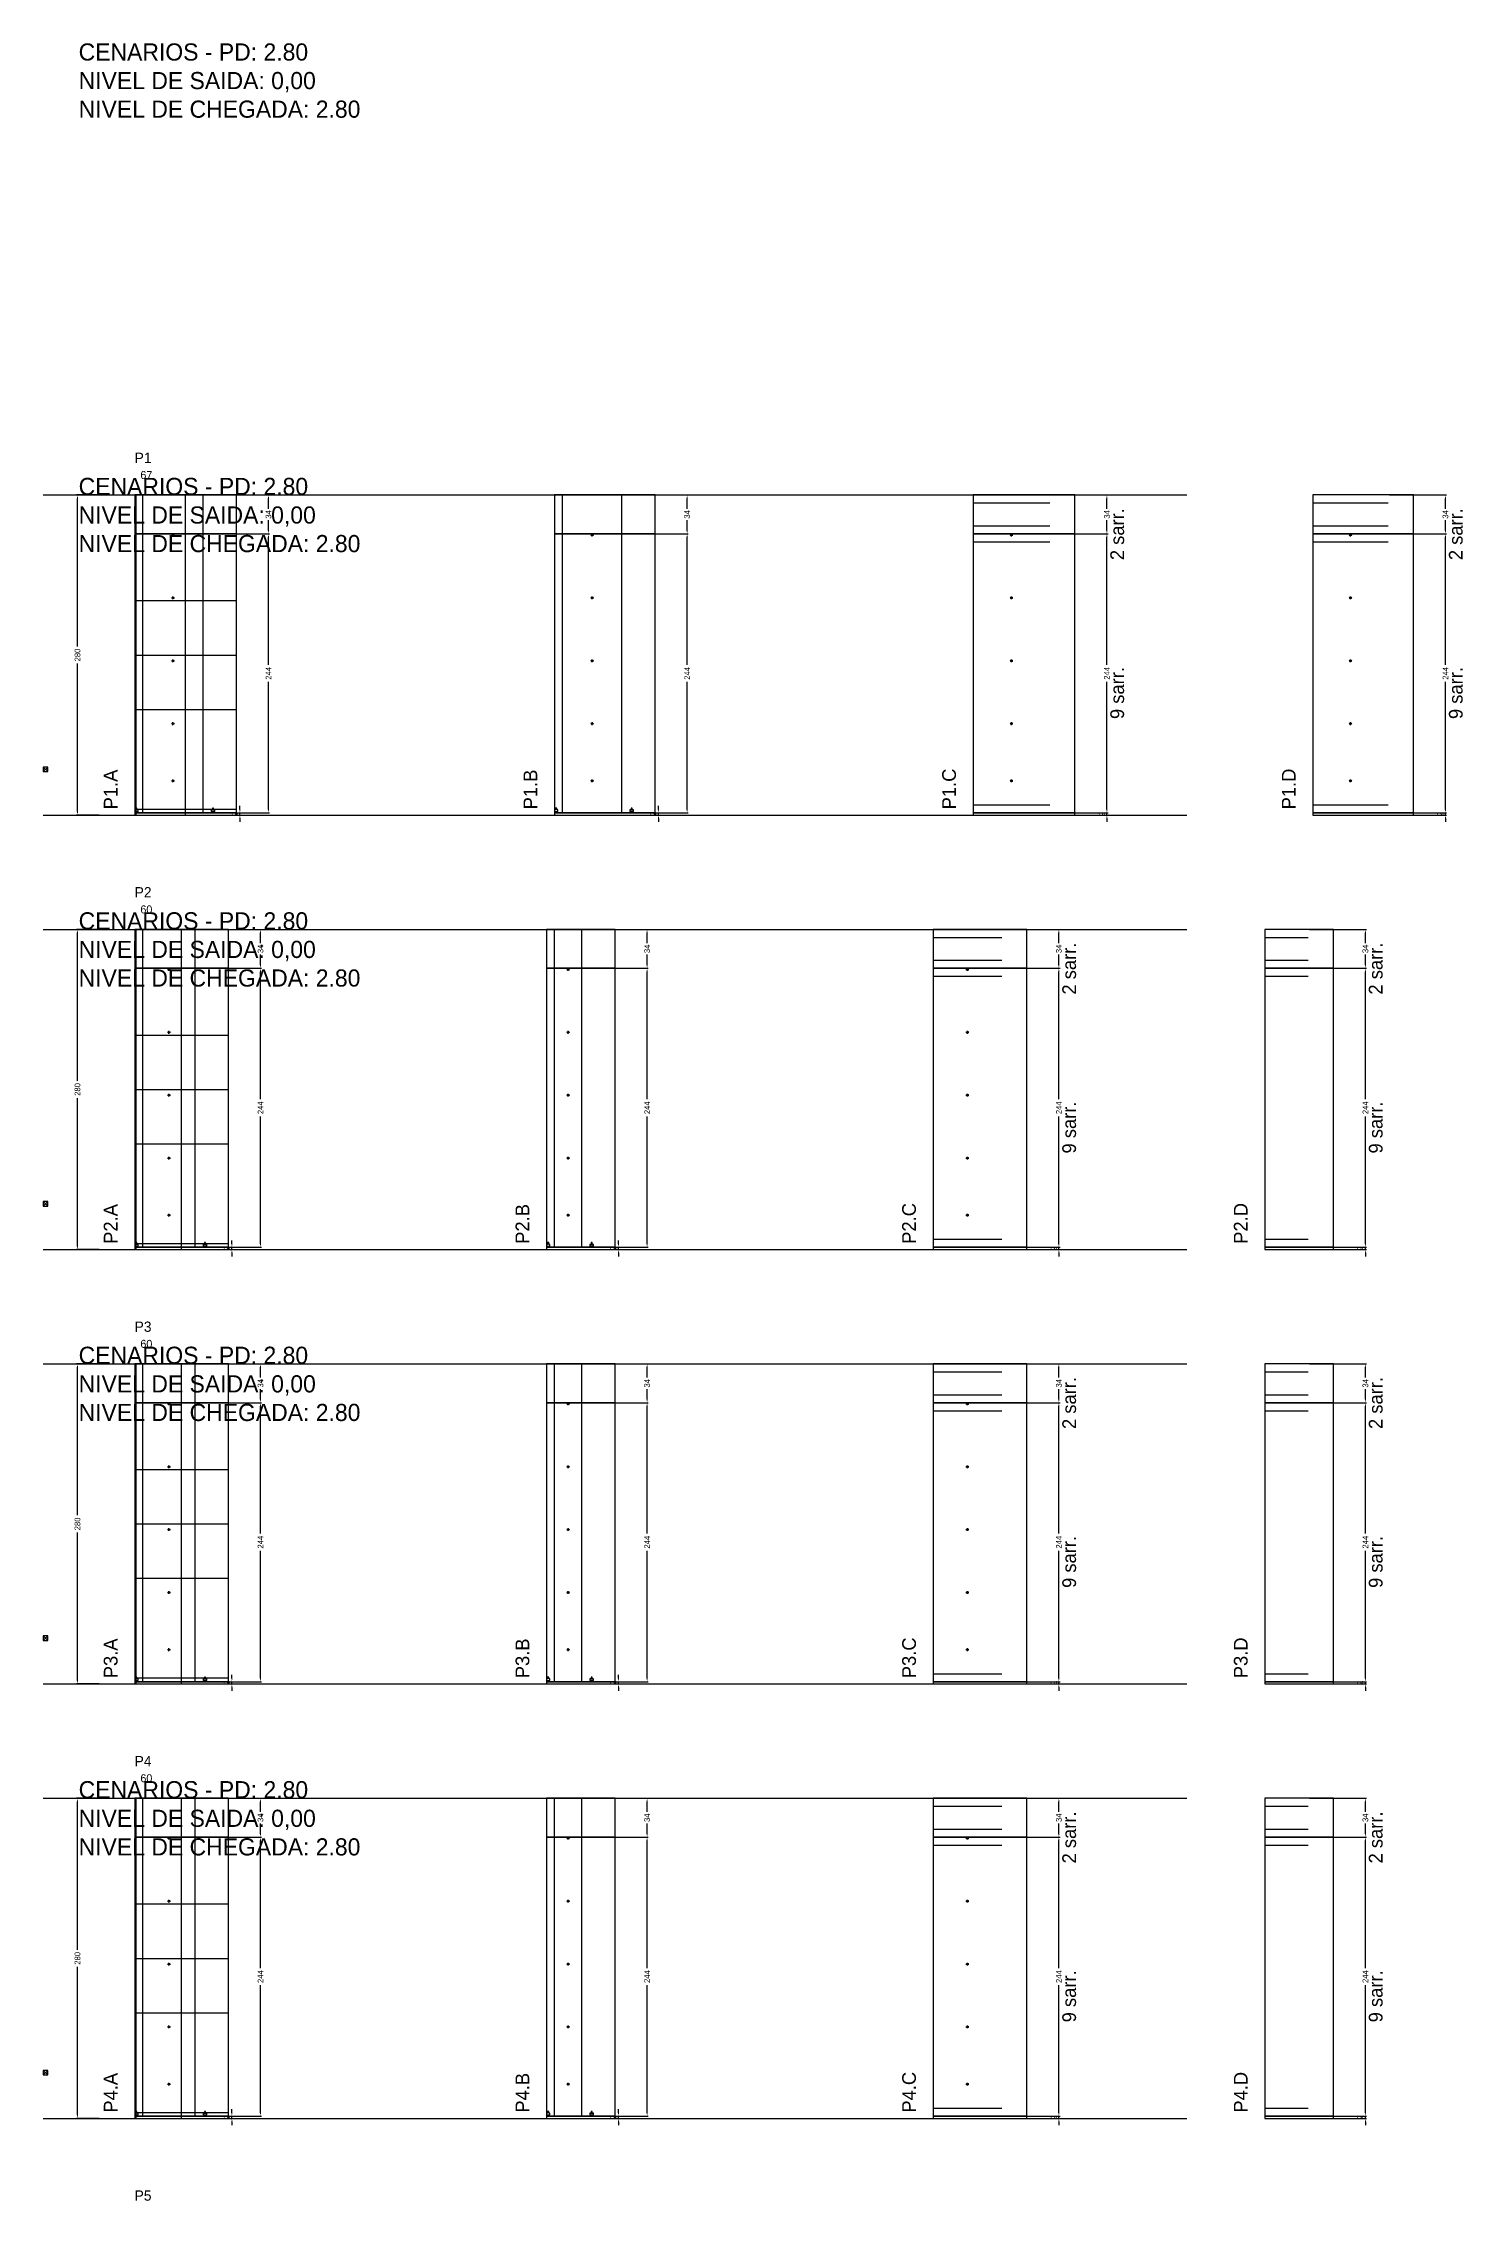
# Model space of a CAD drawing. Header units: centimetres. Extents: x -8500 to 4121, y -7606 to 295.
# Drawn here: x -7000 to -5759, y -1592 to 295 of the extents above; entities that cross this region are included whole.
import ezdxf

# ---------------------------------------------------------------- set-up
doc = ezdxf.new("R2010")
doc.units = ezdxf.units.CM
doc.linetypes.add('DASHED', pattern=[2, -2])
for name, color, linetype in [('CHAPA', 140, 'Continuous'), ('COTA', 241, 'Continuous'), ('COTAS FURACAO', 16, 'Continuous'), ('Madeira', 30, 'Continuous'), ('MEIO_PONT', 160, 'Continuous'), ('NOMENCLATURA', 7, 'Continuous'), ('Nível', 160, 'Continuous'), ('Painéis', 200, 'Continuous'), ('Perfil Metálico', 150, 'Continuous'), ('SARR_2.2x7', 40, 'Continuous'), ('SARRAFO DE PRESSAO', 200, 'Continuous'), ('texto', 7, 'Continuous'), ('TEXTO_GERAL', 7, 'Continuous')]:
    doc.layers.add(name, color=color, linetype=linetype)
doc.dimstyles.new('PAINEL-NOVA', dxfattribs={"dimtxt": 5, "dimasz": 3, "dimexe": 1, "dimexo": 1, "dimgap": 1, "dimtad": 1, "dimcen": 2.5, "dimazin": 3, "dimtfac": 1, "dimtmove": 0, "dimatfit": 3})

# ---------------------------------------------------------------- blocks, each defined once
blk = doc.blocks.new('_CLOSEDFILLED')
at = {"color": 0, "linetype": 'BYBLOCK'}
blk.add_solid([(-1, 0.16), (0, 0), (-1, -0.16)], dxfattribs=at)
blk = doc.blocks.new('*D1')
for p, q in [((-6951, -100), (-6971, -100)), ((-6970, -232.5), (-6970, -103)), ((-6970, -377), (-6970, -247.5)), ((-6951, -380), (-6971, -380))]:
    blk.add_line(p, q)
at = {"layer": 'Defpoints'}
for p in [(-6950, -100), (-6970, -380), (-6950, -380)]:
    blk.add_point(p, dxfattribs=at)
at = {"layer": 'COTA', "xscale": 3, "yscale": 3}
for p, rotation in [((-6970, -100), 90), ((-6970, -380), 270)]:
    blk.add_blockref('_CLOSEDFILLED', p, dxfattribs=dict(at, rotation=rotation))
at = {"layer": 'COTA', "insert": (-6970, -240), "char_height": 5, "attachment_point": 5, "rotation": 90}
blk.add_mtext('280', dxfattribs=at)
blk = doc.blocks.new('MULDURA')
at = {"layer": 'Paineis'}
for p, q in [((0, 0), (4, 4)), ((4, 0), (0, 4))]:
    blk.add_line(p, q, dxfattribs=at)
blk.add_lwpolyline([(0, 0), (4, 0), (4, 4), (0, 4)], close=True, dxfattribs=at)
blk = doc.blocks.new('*D3')
for p, q in [((-6852, -134), (-6802, -134)), ((-6803, -248.5), (-6803, -137)), ((-6803, -375), (-6803, -263.5)), ((-6852, -378), (-6802, -378))]:
    blk.add_line(p, q)
at = {"layer": 'Defpoints'}
for p in [(-6853, -134), (-6853, -378), (-6803, -378)]:
    blk.add_point(p, dxfattribs=at)
at = {"layer": 'COTA', "xscale": 3, "yscale": 3}
for p, rotation in [((-6803, -134), 90), ((-6803, -378), 270)]:
    blk.add_blockref('_CLOSEDFILLED', p, dxfattribs=dict(at, rotation=rotation))
at = {"layer": 'COTA', "insert": (-6803, -256), "char_height": 5, "attachment_point": 5, "rotation": 90}
blk.add_mtext('244', dxfattribs=at)
blk = doc.blocks.new('*D4')
for p, q in [((-6852, -100), (-6802, -100)), ((-6803, -112), (-6803, -103)), ((-6803, -131), (-6803, -122)), ((-6852, -134), (-6802, -134))]:
    blk.add_line(p, q)
at = {"layer": 'Defpoints'}
for p in [(-6853, -100), (-6853, -134), (-6803, -134)]:
    blk.add_point(p, dxfattribs=at)
at = {"layer": 'COTA', "xscale": 3, "yscale": 3}
for p, rotation in [((-6803, -100), 90), ((-6803, -134), 270)]:
    blk.add_blockref('_CLOSEDFILLED', p, dxfattribs=dict(at, rotation=rotation))
at = {"layer": 'COTA', "insert": (-6803, -117), "char_height": 5, "attachment_point": 5, "rotation": 90}
blk.add_mtext('34', dxfattribs=at)
blk = doc.blocks.new('SLIPTEE')
at = {"layer": 'Paineis'}
blk.add_lwpolyline([(0, 0), (3, 0), (3, 1.5), (2, 1.5), (2, 3), (1, 3), (1, 1.5), (0, 1.5)], close=True, dxfattribs=at)
blk = doc.blocks.new('SLIPTDD')
at = {"layer": 'Paineis'}
blk.add_line((0, 1.5), (3, 1.5), dxfattribs=at)
blk.add_lwpolyline([(0, 0), (3, 0), (3, 1.5), (2, 1.5), (2, 3), (1, 3), (1, 1.5), (0, 1.5)], close=True, dxfattribs=at)
blk = doc.blocks.new('furacao')
at = {"layer": 'COTAS FURACAO'}
for p, q in [((-1.2, 0), (1.2, 0)), ((0, -1.2), (0, 1.2))]:
    blk.add_line(p, q, dxfattribs=at)
blk.add_circle((0, 0), 0.8, dxfattribs=at)
blk = doc.blocks.new('*D6')
for p, q in [((-6486, -134), (-6436, -134)), ((-6437, -248.5), (-6437, -137)), ((-6437, -375), (-6437, -263.5)), ((-6486, -378), (-6436, -378))]:
    blk.add_line(p, q)
at = {"layer": 'Defpoints'}
for p in [(-6487, -134), (-6487, -378), (-6437, -378)]:
    blk.add_point(p, dxfattribs=at)
at = {"layer": 'COTA', "xscale": 3, "yscale": 3}
for p, rotation in [((-6437, -134), 90), ((-6437, -378), 270)]:
    blk.add_blockref('_CLOSEDFILLED', p, dxfattribs=dict(at, rotation=rotation))
at = {"layer": 'COTA', "insert": (-6437, -256), "char_height": 5, "attachment_point": 5, "rotation": 90}
blk.add_mtext('244', dxfattribs=at)
blk = doc.blocks.new('*D7')
for p, q in [((-6486, -100), (-6436, -100)), ((-6437, -112), (-6437, -103)), ((-6437, -131), (-6437, -122)), ((-6486, -134), (-6436, -134))]:
    blk.add_line(p, q)
at = {"layer": 'Defpoints'}
for p in [(-6487, -100), (-6487, -134), (-6437, -134)]:
    blk.add_point(p, dxfattribs=at)
at = {"layer": 'COTA', "xscale": 3, "yscale": 3}
for p, rotation in [((-6437, -100), 90), ((-6437, -134), 270)]:
    blk.add_blockref('_CLOSEDFILLED', p, dxfattribs=dict(at, rotation=rotation))
at = {"layer": 'COTA', "insert": (-6437, -117), "char_height": 5, "attachment_point": 5, "rotation": 90}
blk.add_mtext('34', dxfattribs=at)
blk = doc.blocks.new('*D9')
for p, q in [((-6119, -134), (-6069, -134)), ((-6070, -248.5), (-6070, -137)), ((-6070, -375), (-6070, -263.5)), ((-6119, -378), (-6069, -378))]:
    blk.add_line(p, q)
at = {"layer": 'Defpoints'}
for p in [(-6120, -134), (-6120, -378), (-6070, -378)]:
    blk.add_point(p, dxfattribs=at)
at = {"layer": 'COTA', "xscale": 3, "yscale": 3}
for p, rotation in [((-6070, -134), 90), ((-6070, -378), 270)]:
    blk.add_blockref('_CLOSEDFILLED', p, dxfattribs=dict(at, rotation=rotation))
at = {"layer": 'COTA', "insert": (-6070, -256), "char_height": 5, "attachment_point": 5, "rotation": 90}
blk.add_mtext('244', dxfattribs=at)
blk = doc.blocks.new('*D10')
for p, q in [((-6119, -100), (-6069, -100)), ((-6070, -112), (-6070, -103)), ((-6070, -131), (-6070, -122)), ((-6119, -134), (-6069, -134))]:
    blk.add_line(p, q)
at = {"layer": 'Defpoints'}
for p in [(-6120, -100), (-6120, -134), (-6070, -134)]:
    blk.add_point(p, dxfattribs=at)
at = {"layer": 'COTA', "xscale": 3, "yscale": 3}
for p, rotation in [((-6070, -100), 90), ((-6070, -134), 270)]:
    blk.add_blockref('_CLOSEDFILLED', p, dxfattribs=dict(at, rotation=rotation))
at = {"layer": 'COTA', "insert": (-6070, -117), "char_height": 5, "attachment_point": 5, "rotation": 90}
blk.add_mtext('34', dxfattribs=at)
blk = doc.blocks.new('*D12')
for p, q in [((-5823, -134), (-5773, -134)), ((-5774, -248.5), (-5774, -137)), ((-5774, -375), (-5774, -263.5)), ((-5823, -378), (-5773, -378))]:
    blk.add_line(p, q)
at = {"layer": 'Defpoints'}
for p in [(-5824, -134), (-5824, -378), (-5774, -378)]:
    blk.add_point(p, dxfattribs=at)
at = {"layer": 'COTA', "xscale": 3, "yscale": 3}
for p, rotation in [((-5774, -134), 90), ((-5774, -378), 270)]:
    blk.add_blockref('_CLOSEDFILLED', p, dxfattribs=dict(at, rotation=rotation))
at = {"layer": 'COTA', "insert": (-5774, -256), "char_height": 5, "attachment_point": 5, "rotation": 90}
blk.add_mtext('244', dxfattribs=at)
blk = doc.blocks.new('*D13')
for p, q in [((-5823, -100), (-5773, -100)), ((-5774, -112), (-5774, -103)), ((-5774, -131), (-5774, -122)), ((-5823, -134), (-5773, -134))]:
    blk.add_line(p, q)
at = {"layer": 'Defpoints'}
for p in [(-5824, -100), (-5824, -134), (-5774, -134)]:
    blk.add_point(p, dxfattribs=at)
at = {"layer": 'COTA', "xscale": 3, "yscale": 3}
for p, rotation in [((-5774, -100), 90), ((-5774, -134), 270)]:
    blk.add_blockref('_CLOSEDFILLED', p, dxfattribs=dict(at, rotation=rotation))
at = {"layer": 'COTA', "insert": (-5774, -117), "char_height": 5, "attachment_point": 5, "rotation": 90}
blk.add_mtext('34', dxfattribs=at)
blk = doc.blocks.new('*D27')
for p, q in [((-6951, -480), (-6971, -480)), ((-6970, -612.5), (-6970, -483)), ((-6970, -757), (-6970, -627.5)), ((-6951, -760), (-6971, -760))]:
    blk.add_line(p, q)
at = {"layer": 'Defpoints'}
for p in [(-6950, -480), (-6970, -760), (-6950, -760)]:
    blk.add_point(p, dxfattribs=at)
at = {"layer": 'COTA', "xscale": 3, "yscale": 3}
for p, rotation in [((-6970, -480), 90), ((-6970, -760), 270)]:
    blk.add_blockref('_CLOSEDFILLED', p, dxfattribs=dict(at, rotation=rotation))
at = {"layer": 'COTA', "insert": (-6970, -620), "char_height": 5, "attachment_point": 5, "rotation": 90}
blk.add_mtext('280', dxfattribs=at)
blk = doc.blocks.new('*D29')
for p, q in [((-6859, -514), (-6809, -514)), ((-6810, -628.5), (-6810, -517)), ((-6810, -755), (-6810, -643.5)), ((-6859, -758), (-6809, -758))]:
    blk.add_line(p, q)
at = {"layer": 'Defpoints'}
for p in [(-6860, -514), (-6860, -758), (-6810, -758)]:
    blk.add_point(p, dxfattribs=at)
at = {"layer": 'COTA', "xscale": 3, "yscale": 3}
for p, rotation in [((-6810, -514), 90), ((-6810, -758), 270)]:
    blk.add_blockref('_CLOSEDFILLED', p, dxfattribs=dict(at, rotation=rotation))
at = {"layer": 'COTA', "insert": (-6810, -636), "char_height": 5, "attachment_point": 5, "rotation": 90}
blk.add_mtext('244', dxfattribs=at)
blk = doc.blocks.new('*D30')
for p, q in [((-6859, -480), (-6809, -480)), ((-6810, -492), (-6810, -483)), ((-6810, -511), (-6810, -502)), ((-6859, -514), (-6809, -514))]:
    blk.add_line(p, q)
at = {"layer": 'Defpoints'}
for p in [(-6860, -480), (-6860, -514), (-6810, -514)]:
    blk.add_point(p, dxfattribs=at)
at = {"layer": 'COTA', "xscale": 3, "yscale": 3}
for p, rotation in [((-6810, -480), 90), ((-6810, -514), 270)]:
    blk.add_blockref('_CLOSEDFILLED', p, dxfattribs=dict(at, rotation=rotation))
at = {"layer": 'COTA', "insert": (-6810, -497), "char_height": 5, "attachment_point": 5, "rotation": 90}
blk.add_mtext('34', dxfattribs=at)
blk = doc.blocks.new('*D32')
for p, q in [((-6521, -514), (-6471, -514)), ((-6472, -628.5), (-6472, -517)), ((-6472, -755), (-6472, -643.5)), ((-6521, -758), (-6471, -758))]:
    blk.add_line(p, q)
at = {"layer": 'Defpoints'}
for p in [(-6522, -514), (-6522, -758), (-6472, -758)]:
    blk.add_point(p, dxfattribs=at)
at = {"layer": 'COTA', "xscale": 3, "yscale": 3}
for p, rotation in [((-6472, -514), 90), ((-6472, -758), 270)]:
    blk.add_blockref('_CLOSEDFILLED', p, dxfattribs=dict(at, rotation=rotation))
at = {"layer": 'COTA', "insert": (-6472, -636), "char_height": 5, "attachment_point": 5, "rotation": 90}
blk.add_mtext('244', dxfattribs=at)
blk = doc.blocks.new('*D33')
for p, q in [((-6521, -480), (-6471, -480)), ((-6472, -492), (-6472, -483)), ((-6472, -511), (-6472, -502)), ((-6521, -514), (-6471, -514))]:
    blk.add_line(p, q)
at = {"layer": 'Defpoints'}
for p in [(-6522, -480), (-6522, -514), (-6472, -514)]:
    blk.add_point(p, dxfattribs=at)
at = {"layer": 'COTA', "xscale": 3, "yscale": 3}
for p, rotation in [((-6472, -480), 90), ((-6472, -514), 270)]:
    blk.add_blockref('_CLOSEDFILLED', p, dxfattribs=dict(at, rotation=rotation))
at = {"layer": 'COTA', "insert": (-6472, -497), "char_height": 5, "attachment_point": 5, "rotation": 90}
blk.add_mtext('34', dxfattribs=at)
blk = doc.blocks.new('*D35')
for p, q in [((-6161, -514), (-6111, -514)), ((-6112, -628.5), (-6112, -517)), ((-6112, -755), (-6112, -643.5)), ((-6161, -758), (-6111, -758))]:
    blk.add_line(p, q)
at = {"layer": 'Defpoints'}
for p in [(-6162, -514), (-6162, -758), (-6112, -758)]:
    blk.add_point(p, dxfattribs=at)
at = {"layer": 'COTA', "xscale": 3, "yscale": 3}
for p, rotation in [((-6112, -514), 90), ((-6112, -758), 270)]:
    blk.add_blockref('_CLOSEDFILLED', p, dxfattribs=dict(at, rotation=rotation))
at = {"layer": 'COTA', "insert": (-6112, -636), "char_height": 5, "attachment_point": 5, "rotation": 90}
blk.add_mtext('244', dxfattribs=at)
blk = doc.blocks.new('*D36')
for p, q in [((-6161, -480), (-6111, -480)), ((-6112, -492), (-6112, -483)), ((-6112, -511), (-6112, -502)), ((-6161, -514), (-6111, -514))]:
    blk.add_line(p, q)
at = {"layer": 'Defpoints'}
for p in [(-6162, -480), (-6162, -514), (-6112, -514)]:
    blk.add_point(p, dxfattribs=at)
at = {"layer": 'COTA', "xscale": 3, "yscale": 3}
for p, rotation in [((-6112, -480), 90), ((-6112, -514), 270)]:
    blk.add_blockref('_CLOSEDFILLED', p, dxfattribs=dict(at, rotation=rotation))
at = {"layer": 'COTA', "insert": (-6112, -497), "char_height": 5, "attachment_point": 5, "rotation": 90}
blk.add_mtext('34', dxfattribs=at)
blk = doc.blocks.new('*D38')
for p, q in [((-5893, -514), (-5843, -514)), ((-5844, -628.5), (-5844, -517)), ((-5844, -755), (-5844, -643.5)), ((-5893, -758), (-5843, -758))]:
    blk.add_line(p, q)
at = {"layer": 'Defpoints'}
for p in [(-5894, -514), (-5894, -758), (-5844, -758)]:
    blk.add_point(p, dxfattribs=at)
at = {"layer": 'COTA', "xscale": 3, "yscale": 3}
for p, rotation in [((-5844, -514), 90), ((-5844, -758), 270)]:
    blk.add_blockref('_CLOSEDFILLED', p, dxfattribs=dict(at, rotation=rotation))
at = {"layer": 'COTA', "insert": (-5844, -636), "char_height": 5, "attachment_point": 5, "rotation": 90}
blk.add_mtext('244', dxfattribs=at)
blk = doc.blocks.new('*D39')
for p, q in [((-5893, -480), (-5843, -480)), ((-5844, -492), (-5844, -483)), ((-5844, -511), (-5844, -502)), ((-5893, -514), (-5843, -514))]:
    blk.add_line(p, q)
at = {"layer": 'Defpoints'}
for p in [(-5894, -480), (-5894, -514), (-5844, -514)]:
    blk.add_point(p, dxfattribs=at)
at = {"layer": 'COTA', "xscale": 3, "yscale": 3}
for p, rotation in [((-5844, -480), 90), ((-5844, -514), 270)]:
    blk.add_blockref('_CLOSEDFILLED', p, dxfattribs=dict(at, rotation=rotation))
at = {"layer": 'COTA', "insert": (-5844, -497), "char_height": 5, "attachment_point": 5, "rotation": 90}
blk.add_mtext('34', dxfattribs=at)
blk = doc.blocks.new('*D53')
for p, q in [((-6951, -860), (-6971, -860)), ((-6970, -992.5), (-6970, -863)), ((-6970, -1137), (-6970, -1007.5)), ((-6951, -1140), (-6971, -1140))]:
    blk.add_line(p, q)
at = {"layer": 'Defpoints'}
for p in [(-6950, -860), (-6970, -1140), (-6950, -1140)]:
    blk.add_point(p, dxfattribs=at)
at = {"layer": 'COTA', "xscale": 3, "yscale": 3}
for p, rotation in [((-6970, -860), 90), ((-6970, -1140), 270)]:
    blk.add_blockref('_CLOSEDFILLED', p, dxfattribs=dict(at, rotation=rotation))
at = {"layer": 'COTA', "insert": (-6970, -1000), "char_height": 5, "attachment_point": 5, "rotation": 90}
blk.add_mtext('280', dxfattribs=at)
blk = doc.blocks.new('*D55')
for p, q in [((-6859, -894), (-6809, -894)), ((-6810, -1008.5), (-6810, -897)), ((-6810, -1135), (-6810, -1023.5)), ((-6859, -1138), (-6809, -1138))]:
    blk.add_line(p, q)
at = {"layer": 'Defpoints'}
for p in [(-6860, -894), (-6860, -1138), (-6810, -1138)]:
    blk.add_point(p, dxfattribs=at)
at = {"layer": 'COTA', "xscale": 3, "yscale": 3}
for p, rotation in [((-6810, -894), 90), ((-6810, -1138), 270)]:
    blk.add_blockref('_CLOSEDFILLED', p, dxfattribs=dict(at, rotation=rotation))
at = {"layer": 'COTA', "insert": (-6810, -1016), "char_height": 5, "attachment_point": 5, "rotation": 90}
blk.add_mtext('244', dxfattribs=at)
blk = doc.blocks.new('*D56')
for p, q in [((-6859, -860), (-6809, -860)), ((-6810, -872), (-6810, -863)), ((-6810, -891), (-6810, -882)), ((-6859, -894), (-6809, -894))]:
    blk.add_line(p, q)
at = {"layer": 'Defpoints'}
for p in [(-6860, -860), (-6860, -894), (-6810, -894)]:
    blk.add_point(p, dxfattribs=at)
at = {"layer": 'COTA', "xscale": 3, "yscale": 3}
for p, rotation in [((-6810, -860), 90), ((-6810, -894), 270)]:
    blk.add_blockref('_CLOSEDFILLED', p, dxfattribs=dict(at, rotation=rotation))
at = {"layer": 'COTA', "insert": (-6810, -877), "char_height": 5, "attachment_point": 5, "rotation": 90}
blk.add_mtext('34', dxfattribs=at)
blk = doc.blocks.new('*D58')
for p, q in [((-6521, -894), (-6471, -894)), ((-6472, -1008.5), (-6472, -897)), ((-6472, -1135), (-6472, -1023.5)), ((-6521, -1138), (-6471, -1138))]:
    blk.add_line(p, q)
at = {"layer": 'Defpoints'}
for p in [(-6522, -894), (-6522, -1138), (-6472, -1138)]:
    blk.add_point(p, dxfattribs=at)
at = {"layer": 'COTA', "xscale": 3, "yscale": 3}
for p, rotation in [((-6472, -894), 90), ((-6472, -1138), 270)]:
    blk.add_blockref('_CLOSEDFILLED', p, dxfattribs=dict(at, rotation=rotation))
at = {"layer": 'COTA', "insert": (-6472, -1016), "char_height": 5, "attachment_point": 5, "rotation": 90}
blk.add_mtext('244', dxfattribs=at)
blk = doc.blocks.new('*D59')
for p, q in [((-6521, -860), (-6471, -860)), ((-6472, -872), (-6472, -863)), ((-6472, -891), (-6472, -882)), ((-6521, -894), (-6471, -894))]:
    blk.add_line(p, q)
at = {"layer": 'Defpoints'}
for p in [(-6522, -860), (-6522, -894), (-6472, -894)]:
    blk.add_point(p, dxfattribs=at)
at = {"layer": 'COTA', "xscale": 3, "yscale": 3}
for p, rotation in [((-6472, -860), 90), ((-6472, -894), 270)]:
    blk.add_blockref('_CLOSEDFILLED', p, dxfattribs=dict(at, rotation=rotation))
at = {"layer": 'COTA', "insert": (-6472, -877), "char_height": 5, "attachment_point": 5, "rotation": 90}
blk.add_mtext('34', dxfattribs=at)
blk = doc.blocks.new('*D61')
for p, q in [((-6161, -894), (-6111, -894)), ((-6112, -1008.5), (-6112, -897)), ((-6112, -1135), (-6112, -1023.5)), ((-6161, -1138), (-6111, -1138))]:
    blk.add_line(p, q)
at = {"layer": 'Defpoints'}
for p in [(-6162, -894), (-6162, -1138), (-6112, -1138)]:
    blk.add_point(p, dxfattribs=at)
at = {"layer": 'COTA', "xscale": 3, "yscale": 3}
for p, rotation in [((-6112, -894), 90), ((-6112, -1138), 270)]:
    blk.add_blockref('_CLOSEDFILLED', p, dxfattribs=dict(at, rotation=rotation))
at = {"layer": 'COTA', "insert": (-6112, -1016), "char_height": 5, "attachment_point": 5, "rotation": 90}
blk.add_mtext('244', dxfattribs=at)
blk = doc.blocks.new('*D62')
for p, q in [((-6161, -860), (-6111, -860)), ((-6112, -872), (-6112, -863)), ((-6112, -891), (-6112, -882)), ((-6161, -894), (-6111, -894))]:
    blk.add_line(p, q)
at = {"layer": 'Defpoints'}
for p in [(-6162, -860), (-6162, -894), (-6112, -894)]:
    blk.add_point(p, dxfattribs=at)
at = {"layer": 'COTA', "xscale": 3, "yscale": 3}
for p, rotation in [((-6112, -860), 90), ((-6112, -894), 270)]:
    blk.add_blockref('_CLOSEDFILLED', p, dxfattribs=dict(at, rotation=rotation))
at = {"layer": 'COTA', "insert": (-6112, -877), "char_height": 5, "attachment_point": 5, "rotation": 90}
blk.add_mtext('34', dxfattribs=at)
blk = doc.blocks.new('*D64')
for p, q in [((-5893, -894), (-5843, -894)), ((-5844, -1008.5), (-5844, -897)), ((-5844, -1135), (-5844, -1023.5)), ((-5893, -1138), (-5843, -1138))]:
    blk.add_line(p, q)
at = {"layer": 'Defpoints'}
for p in [(-5894, -894), (-5894, -1138), (-5844, -1138)]:
    blk.add_point(p, dxfattribs=at)
at = {"layer": 'COTA', "xscale": 3, "yscale": 3}
for p, rotation in [((-5844, -894), 90), ((-5844, -1138), 270)]:
    blk.add_blockref('_CLOSEDFILLED', p, dxfattribs=dict(at, rotation=rotation))
at = {"layer": 'COTA', "insert": (-5844, -1016), "char_height": 5, "attachment_point": 5, "rotation": 90}
blk.add_mtext('244', dxfattribs=at)
blk = doc.blocks.new('*D65')
for p, q in [((-5893, -860), (-5843, -860)), ((-5844, -872), (-5844, -863)), ((-5844, -891), (-5844, -882)), ((-5893, -894), (-5843, -894))]:
    blk.add_line(p, q)
at = {"layer": 'Defpoints'}
for p in [(-5894, -860), (-5894, -894), (-5844, -894)]:
    blk.add_point(p, dxfattribs=at)
at = {"layer": 'COTA', "xscale": 3, "yscale": 3}
for p, rotation in [((-5844, -860), 90), ((-5844, -894), 270)]:
    blk.add_blockref('_CLOSEDFILLED', p, dxfattribs=dict(at, rotation=rotation))
at = {"layer": 'COTA', "insert": (-5844, -877), "char_height": 5, "attachment_point": 5, "rotation": 90}
blk.add_mtext('34', dxfattribs=at)
blk = doc.blocks.new('*D79')
for p, q in [((-6951, -1240), (-6971, -1240)), ((-6970, -1372.5), (-6970, -1243)), ((-6970, -1517), (-6970, -1387.5)), ((-6951, -1520), (-6971, -1520))]:
    blk.add_line(p, q)
at = {"layer": 'Defpoints'}
for p in [(-6950, -1240), (-6970, -1520), (-6950, -1520)]:
    blk.add_point(p, dxfattribs=at)
at = {"layer": 'COTA', "xscale": 3, "yscale": 3}
for p, rotation in [((-6970, -1240), 90), ((-6970, -1520), 270)]:
    blk.add_blockref('_CLOSEDFILLED', p, dxfattribs=dict(at, rotation=rotation))
at = {"layer": 'COTA', "insert": (-6970, -1380), "char_height": 5, "attachment_point": 5, "rotation": 90}
blk.add_mtext('280', dxfattribs=at)
blk = doc.blocks.new('*D81')
for p, q in [((-6859, -1274), (-6809, -1274)), ((-6810, -1388.5), (-6810, -1277)), ((-6810, -1515), (-6810, -1403.5)), ((-6859, -1518), (-6809, -1518))]:
    blk.add_line(p, q)
at = {"layer": 'Defpoints'}
for p in [(-6860, -1274), (-6860, -1518), (-6810, -1518)]:
    blk.add_point(p, dxfattribs=at)
at = {"layer": 'COTA', "xscale": 3, "yscale": 3}
for p, rotation in [((-6810, -1274), 90), ((-6810, -1518), 270)]:
    blk.add_blockref('_CLOSEDFILLED', p, dxfattribs=dict(at, rotation=rotation))
at = {"layer": 'COTA', "insert": (-6810, -1396), "char_height": 5, "attachment_point": 5, "rotation": 90}
blk.add_mtext('244', dxfattribs=at)
blk = doc.blocks.new('*D82')
for p, q in [((-6859, -1240), (-6809, -1240)), ((-6810, -1252), (-6810, -1243)), ((-6810, -1271), (-6810, -1262)), ((-6859, -1274), (-6809, -1274))]:
    blk.add_line(p, q)
at = {"layer": 'Defpoints'}
for p in [(-6860, -1240), (-6860, -1274), (-6810, -1274)]:
    blk.add_point(p, dxfattribs=at)
at = {"layer": 'COTA', "xscale": 3, "yscale": 3}
for p, rotation in [((-6810, -1240), 90), ((-6810, -1274), 270)]:
    blk.add_blockref('_CLOSEDFILLED', p, dxfattribs=dict(at, rotation=rotation))
at = {"layer": 'COTA', "insert": (-6810, -1257), "char_height": 5, "attachment_point": 5, "rotation": 90}
blk.add_mtext('34', dxfattribs=at)
blk = doc.blocks.new('*D84')
for p, q in [((-6521, -1274), (-6471, -1274)), ((-6472, -1388.5), (-6472, -1277)), ((-6472, -1515), (-6472, -1403.5)), ((-6521, -1518), (-6471, -1518))]:
    blk.add_line(p, q)
at = {"layer": 'Defpoints'}
for p in [(-6522, -1274), (-6522, -1518), (-6472, -1518)]:
    blk.add_point(p, dxfattribs=at)
at = {"layer": 'COTA', "xscale": 3, "yscale": 3}
for p, rotation in [((-6472, -1274), 90), ((-6472, -1518), 270)]:
    blk.add_blockref('_CLOSEDFILLED', p, dxfattribs=dict(at, rotation=rotation))
at = {"layer": 'COTA', "insert": (-6472, -1396), "char_height": 5, "attachment_point": 5, "rotation": 90}
blk.add_mtext('244', dxfattribs=at)
blk = doc.blocks.new('*D85')
for p, q in [((-6521, -1240), (-6471, -1240)), ((-6472, -1252), (-6472, -1243)), ((-6472, -1271), (-6472, -1262)), ((-6521, -1274), (-6471, -1274))]:
    blk.add_line(p, q)
at = {"layer": 'Defpoints'}
for p in [(-6522, -1240), (-6522, -1274), (-6472, -1274)]:
    blk.add_point(p, dxfattribs=at)
at = {"layer": 'COTA', "xscale": 3, "yscale": 3}
for p, rotation in [((-6472, -1240), 90), ((-6472, -1274), 270)]:
    blk.add_blockref('_CLOSEDFILLED', p, dxfattribs=dict(at, rotation=rotation))
at = {"layer": 'COTA', "insert": (-6472, -1257), "char_height": 5, "attachment_point": 5, "rotation": 90}
blk.add_mtext('34', dxfattribs=at)
blk = doc.blocks.new('*D87')
for p, q in [((-6161, -1274), (-6111, -1274)), ((-6112, -1388.5), (-6112, -1277)), ((-6112, -1515), (-6112, -1403.5)), ((-6161, -1518), (-6111, -1518))]:
    blk.add_line(p, q)
at = {"layer": 'Defpoints'}
for p in [(-6162, -1274), (-6162, -1518), (-6112, -1518)]:
    blk.add_point(p, dxfattribs=at)
at = {"layer": 'COTA', "xscale": 3, "yscale": 3}
for p, rotation in [((-6112, -1274), 90), ((-6112, -1518), 270)]:
    blk.add_blockref('_CLOSEDFILLED', p, dxfattribs=dict(at, rotation=rotation))
at = {"layer": 'COTA', "insert": (-6112, -1396), "char_height": 5, "attachment_point": 5, "rotation": 90}
blk.add_mtext('244', dxfattribs=at)
blk = doc.blocks.new('*D88')
for p, q in [((-6161, -1240), (-6111, -1240)), ((-6112, -1252), (-6112, -1243)), ((-6112, -1271), (-6112, -1262)), ((-6161, -1274), (-6111, -1274))]:
    blk.add_line(p, q)
at = {"layer": 'Defpoints'}
for p in [(-6162, -1240), (-6162, -1274), (-6112, -1274)]:
    blk.add_point(p, dxfattribs=at)
at = {"layer": 'COTA', "xscale": 3, "yscale": 3}
for p, rotation in [((-6112, -1240), 90), ((-6112, -1274), 270)]:
    blk.add_blockref('_CLOSEDFILLED', p, dxfattribs=dict(at, rotation=rotation))
at = {"layer": 'COTA', "insert": (-6112, -1257), "char_height": 5, "attachment_point": 5, "rotation": 90}
blk.add_mtext('34', dxfattribs=at)
blk = doc.blocks.new('*D90')
for p, q in [((-5893, -1274), (-5843, -1274)), ((-5844, -1388.5), (-5844, -1277)), ((-5844, -1515), (-5844, -1403.5)), ((-5893, -1518), (-5843, -1518))]:
    blk.add_line(p, q)
at = {"layer": 'Defpoints'}
for p in [(-5894, -1274), (-5894, -1518), (-5844, -1518)]:
    blk.add_point(p, dxfattribs=at)
at = {"layer": 'COTA', "xscale": 3, "yscale": 3}
for p, rotation in [((-5844, -1274), 90), ((-5844, -1518), 270)]:
    blk.add_blockref('_CLOSEDFILLED', p, dxfattribs=dict(at, rotation=rotation))
at = {"layer": 'COTA', "insert": (-5844, -1396), "char_height": 5, "attachment_point": 5, "rotation": 90}
blk.add_mtext('244', dxfattribs=at)
blk = doc.blocks.new('*D91')
for p, q in [((-5893, -1240), (-5843, -1240)), ((-5844, -1252), (-5844, -1243)), ((-5844, -1271), (-5844, -1262)), ((-5893, -1274), (-5843, -1274))]:
    blk.add_line(p, q)
at = {"layer": 'Defpoints'}
for p in [(-5894, -1240), (-5894, -1274), (-5844, -1274)]:
    blk.add_point(p, dxfattribs=at)
at = {"layer": 'COTA', "xscale": 3, "yscale": 3}
for p, rotation in [((-5844, -1240), 90), ((-5844, -1274), 270)]:
    blk.add_blockref('_CLOSEDFILLED', p, dxfattribs=dict(at, rotation=rotation))
at = {"layer": 'COTA', "insert": (-5844, -1257), "char_height": 5, "attachment_point": 5, "rotation": 90}
blk.add_mtext('34', dxfattribs=at)

msp = doc.modelspace()

# ---------------------------------------------------------------- linework, layer by layer
at = {"layer": 'CHAPA'}
for points in [[(-6920, -380), (-6918.8, -380), (-6918.8, -100), (-6920, -100)], [(-6920, -760), (-6918.8, -760), (-6918.8, -480), (-6920, -480)], [(-6920, -1140), (-6918.8, -1140), (-6918.8, -860), (-6920, -860)], [(-6920, -1520), (-6918.8, -1520), (-6918.8, -1240), (-6920, -1240)]]:
    msp.add_lwpolyline(points, close=True, dxfattribs=at)
at = {"layer": 'Madeira'}
for points in [[(-6920, -192.4), (-6831, -192.4)], [(-6920, -287.6), (-6831, -287.6)], [(-6920, -572.4), (-6838, -572.4)], [(-6920, -667.6), (-6838, -667.6)], [(-6920, -952.4), (-6838, -952.4)], [(-6920, -1047.6), (-6838, -1047.6)], [(-6920, -1332.4), (-6838, -1332.4)], [(-6920, -1427.6), (-6838, -1427.6)]]:
    msp.add_lwpolyline(points, dxfattribs=at)
at = {"layer": 'MEIO_PONT'}
for points in [[(-6920, -240), (-6831, -240)], [(-6920, -620), (-6838, -620)], [(-6920, -1000), (-6838, -1000)], [(-6920, -1380), (-6838, -1380)]]:
    msp.add_lwpolyline(points, dxfattribs=at)
at = {"layer": 'Nível', "linetype": 'DASHED'}
for points in [[(-7000, -100), (-6000, -100)], [(-7000, -380), (-6000, -380)], [(-7000, -480), (-6000, -480)], [(-7000, -760), (-6000, -760)], [(-7000, -860), (-6000, -860)], [(-7000, -1140), (-6000, -1140)], [(-7000, -1240), (-6000, -1240)], [(-7000, -1520), (-6000, -1520)]]:
    msp.add_lwpolyline(points, dxfattribs=at)
at = {"layer": 'Painéis'}
for points in [[(-6920, -134), (-6831, -134), (-6831, -100), (-6920, -100)], [(-6920, -380), (-6831, -380), (-6831, -100), (-6920, -100)], [(-6553, -134), (-6465, -134), (-6465, -100), (-6553, -100)], [(-6187, -134), (-6098, -134), (-6098, -100), (-6187, -100)], [(-5890, -134), (-5802, -134), (-5802, -100), (-5890, -100)], [(-6920, -378), (-6831, -378), (-6831, -134), (-6920, -134)], [(-6553, -378), (-6465, -378), (-6465, -134), (-6553, -134)], [(-6187, -378), (-6098, -378), (-6098, -134), (-6187, -134)], [(-5890, -378), (-5802, -378), (-5802, -134), (-5890, -134)], [(-6920, -380), (-6831, -380), (-6831, -378), (-6920, -378)], [(-6553, -380), (-6465, -380), (-6465, -378), (-6553, -378)], [(-6187, -380), (-6098, -380), (-6098, -378), (-6187, -378)], [(-5890, -380), (-5802, -380), (-5802, -378), (-5890, -378)], [(-6920, -514), (-6838, -514), (-6838, -480), (-6920, -480)], [(-6920, -760), (-6838, -760), (-6838, -480), (-6920, -480)], [(-6560, -514), (-6500, -514), (-6500, -480), (-6560, -480)], [(-6222, -514), (-6140, -514), (-6140, -480), (-6222, -480)], [(-5932, -514), (-5872, -514), (-5872, -480), (-5932, -480)], [(-6920, -758), (-6838, -758), (-6838, -514), (-6920, -514)], [(-6560, -758), (-6500, -758), (-6500, -514), (-6560, -514)], [(-6222, -758), (-6140, -758), (-6140, -514), (-6222, -514)], [(-5932, -758), (-5872, -758), (-5872, -514), (-5932, -514)], [(-6920, -760), (-6838, -760), (-6838, -758), (-6920, -758)], [(-6560, -760), (-6500, -760), (-6500, -758), (-6560, -758)], [(-6222, -760), (-6140, -760), (-6140, -758), (-6222, -758)], [(-5932, -760), (-5872, -760), (-5872, -758), (-5932, -758)], [(-6920, -894), (-6838, -894), (-6838, -860), (-6920, -860)], [(-6920, -1140), (-6838, -1140), (-6838, -860), (-6920, -860)], [(-6560, -894), (-6500, -894), (-6500, -860), (-6560, -860)], [(-6222, -894), (-6140, -894), (-6140, -860), (-6222, -860)], [(-5932, -894), (-5872, -894), (-5872, -860), (-5932, -860)], [(-6920, -1138), (-6838, -1138), (-6838, -894), (-6920, -894)], [(-6560, -1138), (-6500, -1138), (-6500, -894), (-6560, -894)], [(-6222, -1138), (-6140, -1138), (-6140, -894), (-6222, -894)], [(-5932, -1138), (-5872, -1138), (-5872, -894), (-5932, -894)], [(-6920, -1140), (-6838, -1140), (-6838, -1138), (-6920, -1138)], [(-6560, -1140), (-6500, -1140), (-6500, -1138), (-6560, -1138)], [(-6222, -1140), (-6140, -1140), (-6140, -1138), (-6222, -1138)], [(-5932, -1140), (-5872, -1140), (-5872, -1138), (-5932, -1138)], [(-6920, -1274), (-6838, -1274), (-6838, -1240), (-6920, -1240)], [(-6920, -1520), (-6838, -1520), (-6838, -1240), (-6920, -1240)], [(-6560, -1274), (-6500, -1274), (-6500, -1240), (-6560, -1240)], [(-6222, -1274), (-6140, -1274), (-6140, -1240), (-6222, -1240)], [(-5932, -1274), (-5872, -1274), (-5872, -1240), (-5932, -1240)], [(-6920, -1518), (-6838, -1518), (-6838, -1274), (-6920, -1274)], [(-6560, -1518), (-6500, -1518), (-6500, -1274), (-6560, -1274)], [(-6222, -1518), (-6140, -1518), (-6140, -1274), (-6222, -1274)], [(-5932, -1518), (-5872, -1518), (-5872, -1274), (-5932, -1274)], [(-6920, -1520), (-6838, -1520), (-6838, -1518), (-6920, -1518)], [(-6560, -1520), (-6500, -1520), (-6500, -1518), (-6560, -1518)], [(-6222, -1520), (-6140, -1520), (-6140, -1518), (-6222, -1518)], [(-5932, -1520), (-5872, -1520), (-5872, -1518), (-5932, -1518)]]:
    msp.add_lwpolyline(points, close=True, dxfattribs=at)
at = {"layer": 'Perfil Metálico'}
for p, q in [((-6875.5, -380), (-6875.5, -100)), ((-6879, -760), (-6879, -480)), ((-6879, -1140), (-6879, -860)), ((-6879, -1520), (-6879, -1240))]:
    msp.add_line(p, q, dxfattribs=at)
at = {"layer": 'SARR_2.2x7'}
for points in [[(-6913, -134), (-6913, -100)], [(-6860, -134), (-6860, -100)], [(-6546, -134), (-6546, -100)], [(-6494, -134), (-6494, -100)], [(-6187, -107), (-6120, -107)], [(-5890, -107), (-5824, -107)], [(-6187, -127), (-6120, -127)], [(-5890, -127), (-5824, -127)], [(-6187, -141), (-6120, -141)], [(-5890, -141), (-5824, -141)], [(-6187, -371), (-6120, -371)], [(-5890, -371), (-5824, -371)], [(-6913, -514), (-6913, -480)], [(-6867, -514), (-6867, -480)], [(-6553, -514), (-6553, -480)], [(-6529, -514), (-6529, -480)], [(-6222, -487), (-6162, -487)], [(-5932, -487), (-5894, -487)], [(-6222, -507), (-6162, -507)], [(-5932, -507), (-5894, -507)], [(-6222, -521), (-6162, -521)], [(-5932, -521), (-5894, -521)], [(-6222, -751), (-6162, -751)], [(-5932, -751), (-5894, -751)], [(-6913, -894), (-6913, -860)], [(-6867, -894), (-6867, -860)], [(-6553, -894), (-6553, -860)], [(-6529, -894), (-6529, -860)], [(-6222, -867), (-6162, -867)], [(-5932, -867), (-5894, -867)], [(-6222, -887), (-6162, -887)], [(-5932, -887), (-5894, -887)], [(-6222, -901), (-6162, -901)], [(-5932, -901), (-5894, -901)], [(-6222, -1131), (-6162, -1131)], [(-5932, -1131), (-5894, -1131)], [(-6913, -1274), (-6913, -1240)], [(-6867, -1274), (-6867, -1240)], [(-6553, -1274), (-6553, -1240)], [(-6529, -1274), (-6529, -1240)], [(-6222, -1247), (-6162, -1247)], [(-5932, -1247), (-5894, -1247)], [(-6222, -1267), (-6162, -1267)], [(-6222, -1281), (-6162, -1281)], [(-5932, -1267), (-5894, -1267)], [(-5932, -1281), (-5894, -1281)], [(-6222, -1511), (-6162, -1511)], [(-5932, -1511), (-5894, -1511)]]:
    msp.add_lwpolyline(points, dxfattribs=at)
at = {"layer": 'SARR_2.2x7', "linetype": 'DASHED'}
for points in [[(-6913, -378), (-6913, -134)], [(-6860, -378), (-6860, -134)], [(-6546, -378), (-6546, -134)], [(-6494, -378), (-6494, -134)], [(-6913, -758), (-6913, -514)], [(-6867, -758), (-6867, -514)], [(-6553, -758), (-6553, -514)], [(-6529, -758), (-6529, -514)], [(-6913, -1138), (-6913, -894)], [(-6867, -1138), (-6867, -894)], [(-6553, -1138), (-6553, -894)], [(-6529, -1138), (-6529, -894)], [(-6913, -1518), (-6913, -1274)], [(-6867, -1518), (-6867, -1274)], [(-6553, -1518), (-6553, -1274)], [(-6529, -1518), (-6529, -1274)]]:
    msp.add_lwpolyline(points, dxfattribs=at)
at = {"layer": 'SARRAFO DE PRESSAO'}
for points in [[(-6920, -380), (-6831, -380), (-6831, -375), (-6920, -375)], [(-6920, -760), (-6838, -760), (-6838, -755), (-6920, -755)], [(-6920, -1140), (-6838, -1140), (-6838, -1135), (-6920, -1135)], [(-6920, -1520), (-6838, -1520), (-6838, -1515), (-6920, -1515)]]:
    msp.add_lwpolyline(points, close=True, dxfattribs=at)

# ---------------------------------------------------------------- block references
at = {"layer": 'COTA'}
for name, p in [('furacao', (-6886.5, -135)), ('furacao', (-6520, -135)), ('furacao', (-6153.5, -135)), ('furacao', (-5857, -135)), ('furacao', (-6886.5, -190)), ('furacao', (-6520, -190)), ('furacao', (-6153.5, -190)), ('furacao', (-5857, -190)), ('furacao', (-6886.5, -245)), ('furacao', (-6520, -245)), ('furacao', (-6153.5, -245)), ('furacao', (-5857, -245)), ('furacao', (-6886.5, -300)), ('furacao', (-6520, -300)), ('furacao', (-6153.5, -300)), ('furacao', (-5857, -300)), ('MULDURA', (-7000, -342)), ('furacao', (-6886.5, -350)), ('furacao', (-6520, -350)), ('furacao', (-6153.5, -350)), ('furacao', (-5857, -350)), ('SLIPTEE', (-6920, -377)), ('SLIPTDD', (-6853, -377)), ('SLIPTEE', (-6553, -377)), ('SLIPTDD', (-6487, -377)), ('furacao', (-6890, -515)), ('furacao', (-6541, -515)), ('furacao', (-6192, -515)), ('furacao', (-6890, -570)), ('furacao', (-6541, -570)), ('furacao', (-6192, -570)), ('furacao', (-6890, -625)), ('furacao', (-6541, -625)), ('furacao', (-6192, -625)), ('furacao', (-6890, -680)), ('furacao', (-6541, -680)), ('furacao', (-6192, -680)), ('MULDURA', (-7000, -722)), ('furacao', (-6890, -730)), ('furacao', (-6541, -730)), ('furacao', (-6192, -730)), ('SLIPTEE', (-6920, -757)), ('SLIPTDD', (-6860, -757)), ('SLIPTEE', (-6560, -757)), ('SLIPTDD', (-6522, -757)), ('furacao', (-6890, -895)), ('furacao', (-6541, -895)), ('furacao', (-6192, -895)), ('furacao', (-6890, -950)), ('furacao', (-6541, -950)), ('furacao', (-6192, -950)), ('furacao', (-6890, -1005)), ('furacao', (-6541, -1005)), ('furacao', (-6192, -1005)), ('furacao', (-6890, -1060)), ('furacao', (-6541, -1060)), ('furacao', (-6192, -1060)), ('MULDURA', (-7000, -1102)), ('furacao', (-6890, -1110)), ('furacao', (-6541, -1110)), ('furacao', (-6192, -1110)), ('SLIPTEE', (-6920, -1137)), ('SLIPTDD', (-6860, -1137)), ('SLIPTEE', (-6560, -1137)), ('SLIPTDD', (-6522, -1137)), ('furacao', (-6890, -1275)), ('furacao', (-6541, -1275)), ('furacao', (-6192, -1275)), ('furacao', (-6890, -1330)), ('furacao', (-6541, -1330)), ('furacao', (-6192, -1330)), ('furacao', (-6890, -1385)), ('furacao', (-6541, -1385)), ('furacao', (-6192, -1385)), ('furacao', (-6890, -1440)), ('furacao', (-6541, -1440)), ('furacao', (-6192, -1440)), ('MULDURA', (-7000, -1482)), ('furacao', (-6890, -1490)), ('furacao', (-6541, -1490)), ('furacao', (-6192, -1490)), ('SLIPTEE', (-6920, -1517)), ('SLIPTDD', (-6860, -1517)), ('SLIPTEE', (-6560, -1517)), ('SLIPTDD', (-6522, -1517))]:
    msp.add_blockref(name, p, dxfattribs=at)

# ---------------------------------------------------------------- texts
at = {"layer": 'NOMENCLATURA'}
for s, p in [('CENARIOS - PD: 2.80', (-6969, 280)), ('NIVEL DE SAIDA: 0,00', (-6969, 255)), ('NIVEL DE CHEGADA: 2.80', (-6969, 230)), ('CENARIOS - PD: 2.80', (-6969, -100)), ('NIVEL DE SAIDA: 0,00', (-6969, -125)), ('NIVEL DE CHEGADA: 2.80', (-6969, -150)), ('CENARIOS - PD: 2.80', (-6969, -480)), ('NIVEL DE SAIDA: 0,00', (-6969, -505)), ('NIVEL DE CHEGADA: 2.80', (-6969, -530)), ('CENARIOS - PD: 2.80', (-6969, -860)), ('NIVEL DE SAIDA: 0,00', (-6969, -885)), ('NIVEL DE CHEGADA: 2.80', (-6969, -910)), ('CENARIOS - PD: 2.80', (-6969, -1240)), ('NIVEL DE SAIDA: 0,00', (-6969, -1265)), ('NIVEL DE CHEGADA: 2.80', (-6969, -1290))]:
    msp.add_text(s, height=15, dxfattribs=at).set_placement(p)
for s, p in [('2 sarr.', (-6055, -157)), ('2 sarr.', (-5759, -157)), ('9 sarr.', (-6055, -296)), ('9 sarr.', (-5759, -296)), ('P1.A', (-6935, -375)), ('P1.B', (-6568, -375)), ('P1.C', (-6202, -375)), ('P1.D', (-5905, -375)), ('2 sarr.', (-6097, -537)), ('2 sarr.', (-5829, -537)), ('9 sarr.', (-6097, -676)), ('9 sarr.', (-5829, -676)), ('P2.A', (-6935, -755)), ('P2.B', (-6575, -755)), ('P2.C', (-6237, -755)), ('P2.D', (-5947, -755)), ('2 sarr.', (-6097, -917)), ('2 sarr.', (-5829, -917)), ('9 sarr.', (-6097, -1056)), ('9 sarr.', (-5829, -1056)), ('P3.A', (-6935, -1135)), ('P3.B', (-6575, -1135)), ('P3.C', (-6237, -1135)), ('P3.D', (-5947, -1135)), ('2 sarr.', (-6097, -1297)), ('2 sarr.', (-5829, -1297)), ('9 sarr.', (-6097, -1436)), ('9 sarr.', (-5829, -1436)), ('P4.A', (-6935, -1515)), ('P4.B', (-6575, -1515)), ('P4.C', (-6237, -1515)), ('P4.D', (-5947, -1515))]:
    msp.add_text(s, height=12, rotation=90, dxfattribs=at).set_placement(p)
at = {"layer": 'texto'}
for s, p in [('67', (-6915, -86)), ('60', (-6915, -466)), ('60', (-6915, -846)), ('60', (-6915, -1226))]:
    msp.add_text(s, height=7, dxfattribs=at).set_placement(p)
at = {"layer": 'TEXTO_GERAL'}
for s, p in [('P1', (-6920, -72)), ('P2', (-6920, -452)), ('P3', (-6920, -832)), ('P4', (-6920, -1212)), ('P5', (-6920, -1592))]:
    msp.add_text(s, height=9, dxfattribs=at).set_placement(p)

# ---------------------------------------------------------------- dimensions: what is measured, and where the dimension line sits
at = {"layer": 'COTA'}
for base, p1, p2, picture, middle in [((-6970, -380), (-6950, -380), (-6950, -100), '*D1', (-6970, -240)), ((-6803, -134), (-6853, -134), (-6853, -100), '*D4', (-6803, -117)), ((-6437, -134), (-6487, -134), (-6487, -100), '*D7', (-6437, -117)), ((-6070, -134), (-6120, -134), (-6120, -100), '*D10', (-6070, -117)), ((-5774, -134), (-5824, -134), (-5824, -100), '*D13', (-5774, -117)), ((-6803, -378), (-6853, -378), (-6853, -134), '*D3', (-6803, -256)), ((-6437, -378), (-6487, -378), (-6487, -134), '*D6', (-6437, -256)), ((-6070, -378), (-6120, -378), (-6120, -134), '*D9', (-6070, -256)), ((-5774, -378), (-5824, -378), (-5824, -134), '*D12', (-5774, -256)), ((-6970, -760), (-6950, -760), (-6950, -480), '*D27', (-6970, -620)), ((-6810, -514), (-6860, -514), (-6860, -480), '*D30', (-6810, -497)), ((-6472, -514), (-6522, -514), (-6522, -480), '*D33', (-6472, -497)), ((-6112, -514), (-6162, -514), (-6162, -480), '*D36', (-6112, -497)), ((-5844, -514), (-5894, -514), (-5894, -480), '*D39', (-5844, -497)), ((-6810, -758), (-6860, -758), (-6860, -514), '*D29', (-6810, -636)), ((-6472, -758), (-6522, -758), (-6522, -514), '*D32', (-6472, -636)), ((-6112, -758), (-6162, -758), (-6162, -514), '*D35', (-6112, -636)), ((-5844, -758), (-5894, -758), (-5894, -514), '*D38', (-5844, -636)), ((-6970, -1140), (-6950, -1140), (-6950, -860), '*D53', (-6970, -1000)), ((-6810, -894), (-6860, -894), (-6860, -860), '*D56', (-6810, -877)), ((-6472, -894), (-6522, -894), (-6522, -860), '*D59', (-6472, -877)), ((-6112, -894), (-6162, -894), (-6162, -860), '*D62', (-6112, -877)), ((-5844, -894), (-5894, -894), (-5894, -860), '*D65', (-5844, -877)), ((-6810, -1138), (-6860, -1138), (-6860, -894), '*D55', (-6810, -1016)), ((-6472, -1138), (-6522, -1138), (-6522, -894), '*D58', (-6472, -1016)), ((-6112, -1138), (-6162, -1138), (-6162, -894), '*D61', (-6112, -1016)), ((-5844, -1138), (-5894, -1138), (-5894, -894), '*D64', (-5844, -1016)), ((-6970, -1520), (-6950, -1520), (-6950, -1240), '*D79', (-6970, -1380)), ((-6810, -1274), (-6860, -1274), (-6860, -1240), '*D82', (-6810, -1257)), ((-6472, -1274), (-6522, -1274), (-6522, -1240), '*D85', (-6472, -1257)), ((-6112, -1274), (-6162, -1274), (-6162, -1240), '*D88', (-6112, -1257)), ((-5844, -1274), (-5894, -1274), (-5894, -1240), '*D91', (-5844, -1257)), ((-6810, -1518), (-6860, -1518), (-6860, -1274), '*D81', (-6810, -1396)), ((-6472, -1518), (-6522, -1518), (-6522, -1274), '*D84', (-6472, -1396)), ((-6112, -1518), (-6162, -1518), (-6162, -1274), '*D87', (-6112, -1396)), ((-5844, -1518), (-5894, -1518), (-5894, -1274), '*D90', (-5844, -1396))]:
    dim = msp.add_linear_dim(base=base, p1=p1, p2=p2, angle=90, dimstyle='PAINEL-NOVA', dxfattribs=at)
    dim.commit()
    dim.dimension.update_dxf_attribs({"geometry": picture, "text_midpoint": middle})
for base, p1, p2 in [((-6828, -380), (-6853, -380), (-6853, -378)), ((-6462, -380), (-6487, -380), (-6487, -378)), ((-6070, -380), (-6120, -380), (-6120, -378)), ((-5774, -380), (-5824, -380), (-5824, -378)), ((-6835, -760), (-6860, -760), (-6860, -758)), ((-6497, -760), (-6522, -760), (-6522, -758)), ((-6112, -760), (-6162, -760), (-6162, -758)), ((-5844, -760), (-5894, -760), (-5894, -758)), ((-6835, -1140), (-6860, -1140), (-6860, -1138)), ((-6497, -1140), (-6522, -1140), (-6522, -1138)), ((-6112, -1140), (-6162, -1140), (-6162, -1138)), ((-5844, -1140), (-5894, -1140), (-5894, -1138)), ((-6835, -1520), (-6860, -1520), (-6860, -1518)), ((-6497, -1520), (-6522, -1520), (-6522, -1518)), ((-6112, -1520), (-6162, -1520), (-6162, -1518)), ((-5844, -1520), (-5894, -1520), (-5894, -1518))]:
    msp.add_linear_dim(base=base, p1=p1, p2=p2, angle=90, dimstyle='PAINEL-NOVA', dxfattribs=at).render()

doc.saveas('drawing.dxf')
